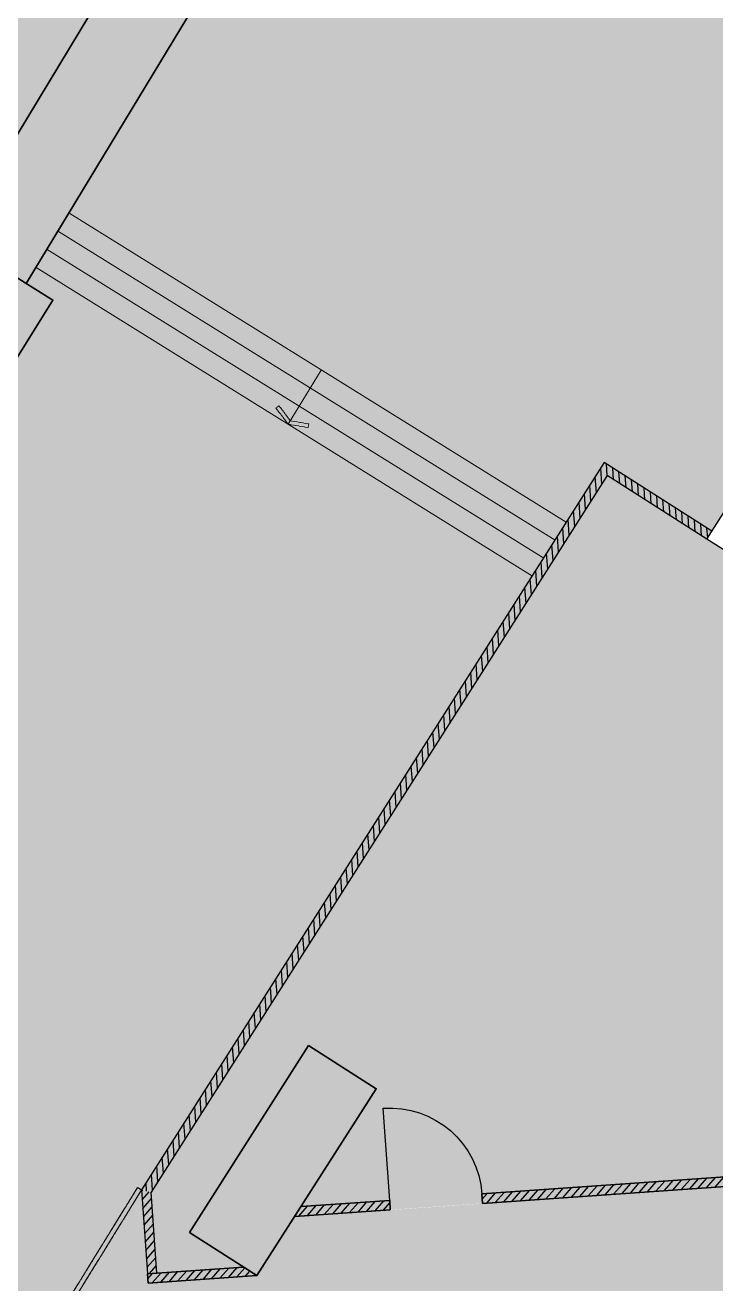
# Model space of a CAD drawing. Header units: millimetres. Extents: x 834311283 to 834708468, y 817882832 to 818197366.
# Drawn here: x 834563510 to 834570828, y 818085873 to 818099219 of the extents above; entities that cross this region are included whole.
import ezdxf

# ---------------------------------------------------------------- set-up
doc = ezdxf.new("R2010")
doc.units = ezdxf.units.MM
doc.header["$LTSCALE"] = 3
doc.linetypes.add('ACAD_ISO04W033', pattern=[10, 8, -1, 0, -1])
doc.linetypes.add('HIDDEN', pattern=[0.375, 0.25, -0.125])
doc.layers.add('BD-CB-SOLID-DH', color=251, linetype='Continuous')
doc.layers.add('UAJ-00XREF', color=7, linetype='Continuous')
for name, color, linetype, lineweight in [('Hatch (LTC&CB)', 252, 'Continuous', 35), ('UAJ-22INWA-bw', 3, 'Continuous', 35), ('UAJ-22INWA-rc', 6, 'Continuous', 35), ('UAJ-23FLOR-h', 251, 'Continuous', 9), ('UAJ-24STAI-a', 9, 'Continuous', 13), ('UAJ-24STAI-x', 9, 'ACAD_ISO04W033', 5), ('UAJ-28STRU', 6, 'Continuous', 35), ('UAJ-32INFR', 7, 'Continuous', 25)]:
    doc.layers.add(name, color=color, linetype=linetype, lineweight=lineweight)

# ---------------------------------------------------------------- blocks, each defined once
blk = doc.blocks.new('D980')
at = {"flags": 128}
blk.add_lwpolyline([(0, 0), (0, 980, -0.414213562373095), (980, 0)], format="xyb", dxfattribs=at)
blk = doc.blocks.new('GBP-LB02_LEV-6.53')
at = {"layer": 'BD-CB-SOLID-DH'}
h = blk.add_hatch(dxfattribs=at)
h.set_pattern_fill('ANSI31', color=256, scale=20, angle=45, style=0)
h.set_pattern_definition([(93.99357569662824, (834613589.6535773, 818127405.0974233), (-63.34581345612976, -4.422433445650597), [])])
h.paths.add_polyline_path([(834570786.1983643, 818093854.6374552), (834570732.4400967, 818093770.3163509), (834569677.5006963, 818094442.8848026), (834564845.150239, 818086843.7329149), (834564743.0973792, 818086869.6070932), (834569646.8396642, 818094581.0267782)])
h = blk.add_hatch(dxfattribs=at)
h.set_pattern_fill('ANSI31', color=256, scale=20, angle=359.9946671853338, style=0)
h.set_pattern_definition([(48.98824288196197, (834617134.4267309, 818128251.5851413), (-47.91550873736223, 41.6695815006554), [])])
h.paths.add_polyline_path([(834571387.2940342, 818086938.0032817), (834571380.3202875, 818087037.7598197), (834568350.1000915, 818086825.9269712), (834568357.0738385, 818086726.1704338)])
h = blk.add_hatch(dxfattribs=at)
h.set_pattern_fill('ANSI31', color=256, scale=20, angle=359.9946671853338, style=0)
h.set_pattern_definition([(48.98824288196197, (834564743.0973793, 818085979.4392536), (-47.91550873736223, 41.6695815006554), [])])
h.paths.add_polyline_path([(834564905.0834758, 818085986.4130006), (834564805.3269379, 818085979.4392536), (834564743.0973792, 818086869.607093), (834564845.1502389, 818086843.7329148)])
h = blk.add_hatch(dxfattribs=at)
h.set_pattern_fill('ANSI31', color=256, scale=20, angle=359.9946671853338, style=0)
h.set_pattern_definition([(48.98824288196197, (834615143.4445082, 818128112.4020435), (-47.91550873736223, 41.6695815006554), [])])
h.paths.add_polyline_path([(834567379.4597046, 818086657.8286062), (834567372.4860489, 818086757.5851506), (834566432.9826628, 818086691.9075215), (834566366.0916158, 818086586.9873359)])
h = blk.add_hatch(dxfattribs=at)
h.set_pattern_fill('ANSI31', color=256, scale=20, angle=359.9946671853338, style=0)
h.set_pattern_definition([(48.98824288196197, (834613589.6535773, 818127405.0974233), (-47.91550873736223, 41.6695815006554), [])])
h.paths.add_polyline_path([(834565966.6011875, 818085960.3771734), (834565824.9034367, 818086050.71547), (834564805.3269379, 818085979.4392532), (834564812.3006849, 818085879.6827158)])
at = {"layer": 'UAJ-23FLOR-h'}
h = blk.add_hatch(dxfattribs=at)
h.set_pattern_fill('EARTH', color=256, scale=180, angle=45)
h.set_pattern_definition([(48.99890852994428, (833819452.4835471, 817786003.3590384), (-112.7268621600291, 1612.510668041472), [1143, -1143]), (48.99890852994428, (833819129.0015101, 817786284.568502), (-112.7268621600291, 1612.510668041472), [1143, -1143]), (48.99890852994428, (833818805.5194733, 817786565.7779655), (-112.7268621600291, 1612.510668041472), [1143, -1143]), (138.9989085299443, (833818791.4286155, 817786767.341799), (-1612.510668041472, -112.7268621600291), [1143, -1143]), (138.9989085299443, (833819072.638079, 817787090.823836), (-1612.510668041472, -112.7268621600291), [1143, -1143]), (138.9989085299443, (833819353.8475426, 817787414.3058729), (-1612.510668041472, -112.7268621600291), [1143, -1143])])
h.paths.add_polyline_path([(834607546.489914, 818192773.8916651), (834673232.9368618, 818197365.8780692), (834691373.7887626, 817937868.569913), (834685588.4607487, 817937127.6430434), (834685105.737498, 817940896.857602), (834650587.6674813, 817936476.1289068), (834651070.3907301, 817932706.9143615), (834551919.0352749, 817920008.601796), (834482026.6875536, 817893354.505612), (834383075.7475835, 817886437.076049), (834441506.4995006, 817949096.3580177), (834458453.7500002, 817967379.2999998), (834478637.6000003, 817989841.6999999), (834483448.3000003, 817995421.2999997), (834489786.8000002, 818002934.0999999), (834500656.3000004, 818016266.1), (834508244.2000003, 818025929.9), (834515683.5000002, 818035708.4999999), (834523692.1500002, 818046595.75), (834532219.3000002, 818058623.75), (834546606.4000003, 818080041.6), (834556456.7000003, 818095618.3000001), (834568418.3000003, 818115665.3), (834578621.5500003, 818133890.65), (834588349.1000003, 818152374.5), (834599172.5000002, 818174435.3000001)])
h.paths.add_polyline_path([(834640304.9205754, 818055632.724982), (834646290.8670971, 818056051.8197085), (834642791.68405, 818105910.8518904), (834636806.9000093, 818105492.4693737), (834634251.8150861, 818142031.4177986), (834610016.1973183, 818140337.1580075), (834609788.3040171, 818143597.0764725), (834587768.8782567, 818140310.2094649), (834567220.9581476, 818104369.6835257), (834565437.03285, 818101393.3793707), (834564610.1881045, 818100023.5882319), (834562784.5789996, 818096938.6312524), (834556654.2675333, 818087090.8253415), (834555720.087261, 818085606.747942), (834554860.1115384, 818084257.5104698), (834550875.6697745, 818078006.2196822), (834545204.9353101, 818069586.3739132), (834542258.3943995, 818065225.6315111), (834541362.7922996, 818063899.7744757), (834537651.0516131, 818058368.7728037), (834531077.6581107, 818048811.4306496), (834524249.2454296, 818039614.411969), (834520784.8111324, 818034888.8899139), (834515055.3396788, 818027075.672479), (834507323.9410119, 818017200.0913588), (834503054.2627076, 818011761.6223992), (834508701.854493, 817930984.42202), (834535271.705267, 817933687.1625333), (834599034.8614085, 817940173.2834697), (834631909.3504056, 817943517.3124893), (834645776.1065576, 817944927.9001964), (834645137.4445837, 817954063.3931775), (834645032.8383249, 817955559.7412419), (834644307.9897524, 817965928.697765), (834644203.3835472, 817967425.0458288), (834643505.5806562, 817977406.6319067), (834643400.9743955, 817978902.9799666), (834642523.6623843, 817991452.5625781), (834642419.056123, 817992948.9106454), (834641155.0647764, 818011283.8032656), (834643398.9266214, 818011440.903013)], flags=16)
h.paths.add_polyline_path([(834450838.26049, 817950881.8800887), (834498826.0982957, 817954236.5978773), (834500064.56546, 817936519.6245999), (834506621.1639228, 817936977.9811146), (834507095.3787206, 817930194.5365381), (834500538.7478187, 817929736.1777552), (834500559.3027261, 817929436.8825322), (834452571.8298296, 817926082.1901612)], flags=16)
at = {"layer": 'UAJ-24STAI-x'}
blk.add_hatch(color=256, dxfattribs=at).paths.add_polyline_path([(834566167.0869235, 818095160.5564892), (834566296.2589244, 818094988.1772735), (834566508.6794881, 818094952.4350832), (834566515.3166462, 818094991.8805916), (834566318.6742858, 818095024.9679184), (834566199.0969402, 818095184.5431278)])
at = {"layer": 'UAJ-22INWA-bw', "lineweight": -3}
for p, q in [((834569646.8396642, 818094581.0267782), (834564743.0973791, 818086869.6070931)), ((834570786.1983643, 818093854.6374552), (834569646.8396642, 818094581.0267782)), ((834569677.5006963, 818094442.8848026), (834564845.1502389, 818086843.7329148)), ((834570732.4402022, 818093770.3162836), (834569677.5006963, 818094442.8848026)), ((834564743.0973791, 818086869.6070931), (834564805.3269378, 818085979.4392537)), ((834564905.0834757, 818085986.4130007), (834564845.1502389, 818086843.7329148))]:
    blk.add_line(p, q, dxfattribs=at)
at = {"layer": 'UAJ-22INWA-rc', "lineweight": -3}
for p, q in [((834570732.4402024, 818093770.3162836), (834573675.9250231, 818098387.2413024)), ((834573788.8959596, 818091821.696783), (834570732.4402024, 818093770.3162836))]:
    blk.add_line(p, q, dxfattribs=at)
at = {"layer": 'UAJ-22INWA-rc'}
for p, q in [((834568350.1001828, 818086825.9269782), (834571380.3202875, 818087037.7598199)), ((834568357.0738386, 818086726.1704338), (834571716.49063, 818086961.0163465)), ((834568350.1001828, 818086825.9269782), (834568357.0738386, 818086726.170434)), ((834566432.9826629, 818086691.9075216), (834567372.4860489, 818086757.5851506)), ((834567372.4860489, 818086757.5851506), (834567379.4597048, 818086657.8286064)), ((834566366.0916158, 818086586.9873358), (834567379.4597048, 818086657.8286062)), ((834565824.9034368, 818086050.7154701), (834564805.3269378, 818085979.4392537)), ((834564805.3269378, 818085979.4392537), (834564812.3006849, 818085879.6827158)), ((834564812.3006849, 818085879.6827158), (834565966.6011875, 818085960.3771734))]:
    blk.add_line(p, q, dxfattribs=at)
at = {"layer": 'UAJ-24STAI-a'}
for p, q in [((834569244.3481784, 818093948.0769416), (834563982.2178386, 818097223.7811909)), ((834569125.4412704, 818093757.0634676), (834563863.3109306, 818097032.7677169)), ((834569006.5343623, 818093566.0499936), (834563744.4040226, 818096841.7542429)), ((834568887.6274543, 818093375.0365196), (834563625.4971145, 818096650.7407689)), ((834566645.5195793, 818095561.42366), (834566296.2589242, 818094988.1772735))]:
    blk.add_line(p, q, dxfattribs=at)
at = {"layer": 'UAJ-24STAI-x'}
blk.add_lwpolyline([(834566167.0869235, 818095160.5564892), (834566296.2589244, 818094988.1772735), (834566508.6794881, 818094952.4350832), (834566515.3166462, 818094991.8805916), (834566318.6742858, 818095024.9679184), (834566199.0969402, 818095184.5431278)], close=True, dxfattribs=at)
at = {"layer": 'UAJ-32INFR', "linetype": 'HIDDEN', "lineweight": -2}
for p, q in [((834564700.5276695, 818086895.8334125), (834560468.9037299, 818080027.1989136)), ((834564743.0973791, 818086869.6070931), (834560512.2025113, 818080002.1559999)), ((834564700.5276695, 818086895.8334125), (834564743.0973791, 818086869.6070931))]:
    blk.add_line(p, q, dxfattribs=at)
at = {"layer": 'UAJ-32INFR', "rotation": 3.998856175386646}
blk.add_blockref('D980', (834567372.4860457, 818086757.5851963), dxfattribs=at)
blk = doc.blocks.new('GBP-STR-B02-L1')
at = {"layer": 'UAJ-28STRU'}
blk.add_lwpolyline([(834536346.9123086, 818056474.2486731), (834532381.7627512, 818050705.5756035), (834515005.9458978, 818027008.309711), (834503078.3538737, 818011764.7615548), (834508701.8383025, 817930984.4203726), (834645776.0931497, 817944927.8988328), (834641138.4085146, 818011268.0400772), (834643382.3379276, 818011424.9079556), (834640293.1688476, 818055614.1581535), (834646278.5593677, 818056032.5830703), (834642791.68405, 818105910.8518907), (834636806.2923182, 818105492.4268895), (834634251.9347011, 818142031.426169), (834610016.1934155, 818140337.1619899), (834609788.3001149, 818143597.0804552), (834587768.8755269, 818140310.2138), (834579233.5850073, 818125278.3119627), (834567220.9581476, 818104369.6835256), (834566711.8423668, 818103505.2904639), (834561578.9977876, 818095001.970998), (834556162.9402395, 818086301.5508664), (834550875.6697747, 818078006.2196821), (834550324.853193, 818077166.9145561), (834536346.1451399, 818056473.2970213)], dxfattribs=at)
at = {"layer": 'UAJ-28STRU', "ltscale": 25}
blk.add_lwpolyline([(834565380.6957211, 818099558.4880008), (834563522.1317723, 818096479.5007529)], dxfattribs=at)
at = {"layer": 'UAJ-28STRU', "ltscale": 2, "elevation": -2.182000325236396e-09, "flags": 128}
blk.add_lwpolyline([(834560420.8594894, 818090870.8398901), (834557673.0060829, 818086456.655206), (834556654.2675334, 818087090.8253415), (834562784.5789998, 818096938.6312525), (834563803.3175565, 818096304.4611158), (834561055.4641501, 818091890.2764318)], dxfattribs=at)
at = {"layer": 'UAJ-28STRU', "ltscale": 2, "flags": 128}
blk.add_lwpolyline([(834565249.8717824, 818086417.3224199), (834566513.1910009, 818088398.8684231), (834567229.9204061, 818087941.9231744), (834565966.6011875, 818085960.3771735)], close=True, dxfattribs=at)

msp = doc.modelspace()

# ---------------------------------------------------------------- hatches: boundary and pattern name
at = {"layer": 'Hatch (LTC&CB)'}
h = msp.add_hatch(color=256, dxfattribs=at)
h.dxf.hatch_style = 1
h.paths.add_polyline_path([(834580720.5505173, 818108358.215915), (834581346.3054581, 818099412.8326279), (834587355.6501268, 818099832.9228729), (834586513.5655628, 818111878.5902817), (834593090.0722554, 818112338.3385379), (834592853.4270719, 818115723.448801), (834592754.139494, 818115716.5078379), (834592645.6418183, 818117261.7809111), (834585910.0687612, 818116793.6042888), (834584138.0198191, 818113718.586615)], flags=16)
edge = h.paths.add_edge_path()
edge.add_line((834595699.6596316, 818117742.4536539), (834595837.5423474, 818118350.9485564))
edge.add_line((834595837.5423474, 818118350.9485564), (834597125.3930976, 818117853.402819))
edge.add_line((834597125.3930976, 818117853.402819), (834597253.2191873, 818116025.0135952))
edge.add_line((834597253.2191873, 818116025.0135952), (834598450.2976843, 818116108.6985625))
edge.add_line((834598450.2976843, 818116108.6985625), (834598029.2806151, 818122128.5962024))
edge.add_line((834598029.2806151, 818122128.5962024), (834596912.0544093, 818122050.4595428))
edge.add_line((834596912.0544093, 818122050.4595428), (834593854.8662881, 818121836.772436))
edge.add_line((834593854.8662881, 818121836.772436), (834593804.6593692, 818122555.0129871))
edge.add_line((834593804.6593692, 818122555.0129871), (834589038.1862555, 818122221.8040444))
edge.add_line((834589038.1862555, 818122221.8040444), (834591205.1325626, 818125982.072159))
edge.add_line((834591205.1325626, 818125982.072159), (834595664.2354412, 818133719.9059334))
edge.add_line((834595664.2354412, 818133719.9059334), (834598083.0012625, 818133879.1666163))
edge.add_line((834598083.0012625, 818133879.1666163), (834598030.0179212, 818134637.1226349))
edge.add_line((834598030.0179212, 818134637.1226349), (834606931.1862963, 818135359.6309593))
edge.add_line((834606931.1862963, 818135359.6309593), (834606697.566341, 818138701.4668185))
edge.add_arc((834607246.2272997, 818138739.822427), 550.0000002308886, 94.01917552996838, 183.9989085145046, ccw=False)
edge.add_line((834607207.6776178, 818139288.4697839), (834610075.4480458, 818139489.6011008))
edge.add_line((834610075.4480458, 818139489.6011008), (834609788.304017, 818143597.0764726))
edge.add_line((834609788.304017, 818143597.0764726), (834587769.571831, 818140310.3131735))
edge.add_line((834587769.571831, 818140310.3131735), (834584805.5374105, 818135090.8392593))
edge.add_line((834584805.5374105, 818135090.8392593), (834579233.5889099, 818125278.3079808))
edge.add_line((834579233.5889099, 818125278.3079808), (834575703.7422601, 818119134.41848))
edge.add_line((834575703.7422601, 818119134.41848), (834571220.6656611, 818111331.3846017))
edge.add_line((834571220.6656611, 818111331.3846017), (834567220.9620502, 818104369.6795435))
edge.add_line((834567220.9620502, 818104369.6795435), (834565437.0367523, 818101393.3753885))
edge.add_line((834565437.0367523, 818101393.3753885), (834564610.192007, 818100023.5842496))
edge.add_line((834564610.192007, 818100023.5842496), (834561579.0016899, 818095001.9670159))
edge.add_line((834561579.0016899, 818095001.9670159), (834556654.2716097, 818087090.821251))
edge.add_line((834556654.2716097, 818087090.821251), (834555720.0911633, 818085606.7439599))
edge.add_line((834555720.0911633, 818085606.7439599), (834554860.1155381, 818084257.5064257))
edge.add_line((834554860.1155381, 818084257.5064257), (834553942.1014596, 818082817.2111235))
edge.add_line((834553942.1014596, 818082817.2111235), (834559777.5423065, 818078809.6794236))
edge.add_line((834559777.5423065, 818078809.6794236), (834564743.0973791, 818086869.6070931))
edge.add_line((834564743.0973791, 818086869.6070931), (834564750.6052372, 818086762.210322))
edge.add_line((834564750.6052372, 818086762.210322), (834564812.3006849, 818085879.6827158))
edge.add_line((834564812.3006849, 818085879.6827158), (834565966.6079293, 818085960.3776448))
edge.add_line((834565966.6079293, 818085960.3776448), (834566366.0916157, 818086586.9873358))
edge.add_line((834566366.0916157, 818086586.9873358), (834571387.2940344, 818086938.0032821))
edge.add_line((834571387.2940344, 818086938.0032821), (834571226.2004777, 818089242.3793073))
edge.add_line((834571226.2004777, 818089242.3793073), (834572187.3071525, 818089309.5671521))
edge.add_line((834572187.3071525, 818089309.5671521), (834573788.8959597, 818091821.6967831))
edge.add_line((834573788.8959597, 818091821.6967831), (834570732.4402024, 818093770.3162836))
edge.add_line((834570732.4402024, 818093770.3162836), (834572926.8551253, 818097212.3075886))
edge.add_line((834572926.8551253, 818097212.3075886), (834574442.9235829, 818096604.2664346))
edge.add_line((834574442.9235829, 818096604.2664346), (834575330.8453596, 818097960.2247905))
edge.add_line((834575330.8453596, 818097960.2247905), (834574342.1162754, 818096455.8844832))
edge.add_line((834574342.1162754, 818096455.8844832), (834576100.0371819, 818095809.5109164))
edge.add_line((834576100.0371819, 818095809.5109164), (834574490.1517923, 818093283.9599861))
edge.add_line((834574490.1517923, 818093283.9599861), (834576180.6050237, 818092206.2246094))
edge.add_line((834576180.6050237, 818092206.2246094), (834573977.2236624, 818088750.1692343))
edge.add_line((834573977.2236624, 818088750.1692343), (834574090.6963835, 818087126.9893564))
edge.add_line((834574090.6963835, 818087126.9893564), (834590120.2932334, 818088247.6092162))
edge.add_line((834590120.2932334, 818088247.6092162), (834589860.5287758, 818091963.48007))
edge.add_line((834589860.5287758, 818091963.48007), (834589760.7425408, 818091956.5042471))
edge.add_line((834589760.7425408, 818091956.5042471), (834588467.1130158, 818110461.3341186))
edge.add_line((834588467.1130158, 818110461.3341186), (834603530.881107, 818111514.4218019))
edge.add_line((834603530.881107, 818111514.4218019), (834603422.7837118, 818113060.6743189))
edge.add_line((834603422.7837118, 818113060.6743189), (834594636.5589463, 818112446.449818))
edge.add_line((834594636.5589463, 818112446.449818), (834594225.925149, 818118317.8403535))
edge.add_line((834594225.925149, 818118317.8403535), (834595699.6596316, 818117742.4536539))
h = msp.add_hatch(color=256, dxfattribs=at)
h.dxf.hatch_style = 1
edge = h.paths.add_edge_path()
edge.add_line((834603046.7342024, 818120570.3998559), (834603570.3989224, 818113071.6161147))
edge.add_line((834603570.3989224, 818113071.6161147), (834603520.5354689, 818113068.1339855))
edge.add_line((834603520.5354689, 818113068.1339855), (834605030.516391, 818091445.7942588))
edge.add_line((834605030.516391, 818091445.7942588), (834596062.0838633, 818090819.489886))
edge.add_line((834596062.0838633, 818090819.489886), (834594349.4260094, 818091047.9047761))
edge.add_line((834594349.4260094, 818091047.9047761), (834594263.8925917, 818092272.7277328))
edge.add_line((834594263.8925917, 818092272.7277328), (834589856.9444636, 818091964.9760431))
edge.add_line((834589856.9444636, 818091964.9760431), (834590117.7413924, 818088245.1875268))
edge.add_line((834590117.7413924, 818088245.1875268), (834566363.5397747, 818086584.5656464))
edge.add_line((834566363.5397747, 818086584.5656464), (834565962.5765126, 818085963.6377326))
edge.add_line((834565962.5765126, 818085963.6377326), (834564808.266138, 818085883.0326952))
edge.add_line((834564808.266138, 818085883.0326952), (834564739.1361034, 818086872.9621922))
edge.add_line((834564739.1361034, 818086872.9621922), (834559772.9844744, 818078813.4020791))
edge.add_line((834559772.9844744, 818078813.4020791), (834559652.8866382, 818078627.3454379))
edge.add_line((834559652.8866382, 818078627.3454379), (834555591.6924698, 818072335.7071383))
edge.add_line((834555591.6924698, 818072335.7071383), (834556600.5690768, 818057888.7779672))
edge.add_line((834556600.5690768, 818057888.7779672), (834583392.4716997, 818059759.7446966))
edge.add_line((834583392.4716997, 818059759.7446966), (834583740.6725191, 818054773.5724065))
edge.add_line((834583740.6725191, 818054773.5724065), (834585729.8683645, 818054912.4844978))
edge.add_line((834585729.8683645, 818054912.4844978), (834585918.6277006, 818052209.5961987))
edge.add_line((834585918.6277006, 818052209.5961987), (834593655.2105064, 818052750.4426683))
edge.add_line((834593655.2105064, 818052750.4426683), (834593524.6457539, 818054626.4053789))
edge.add_line((834593524.6457539, 818054626.4053789), (834595685.2663698, 818054828.1922395))
edge.add_line((834595685.2663698, 818054828.1922395), (834595642.1075437, 818055445.5608972))
edge.add_line((834595642.1075437, 818055445.5608972), (834603574.1679742, 818055999.5646086))
edge.add_line((834603574.1679742, 818055999.5646086), (834603593.1649302, 818055727.8210908))
edge.add_line((834603593.1649302, 818055727.8210908), (834609149.8283305, 818056113.051147))
edge.add_line((834609149.8283305, 818056113.051147), (834609961.6811628, 818044499.60886))
edge.add_line((834609961.6811628, 818044499.60886), (834607597.4890233, 818044334.3336987))
edge.add_line((834607597.4890233, 818044334.3336987), (834607738.3492788, 818042319.2509434))
edge.add_line((834607738.3492788, 818042319.2509434), (834607188.834614, 818042280.8352567))
edge.add_line((834607188.834614, 818042280.8352567), (834607246.7172831, 818041452.8564284))
edge.add_line((834607246.7172831, 818041452.8564284), (834606778.7108061, 818041420.1393167))
edge.add_line((834606778.7108061, 818041420.1393167), (834606918.1857468, 818039425.0085586))
edge.add_line((834606918.1857468, 818039425.0085586), (834607935.7024335, 818039496.1407784))
edge.add_line((834607935.7024335, 818039496.1407784), (834609050.7921628, 818023533.0402577))
edge.add_line((834609050.7921628, 818023533.0402577), (834608232.7771541, 818023475.4448087))
edge.add_line((834608232.7771541, 818023475.4448087), (834608346.920346, 818021882.1726148))
edge.add_line((834608346.920346, 818021882.1726148), (834608686.0553432, 818021905.8823687))
edge.add_line((834608686.0553432, 818021905.8823687), (834608836.925667, 818019761.0984212))
edge.add_line((834608836.925667, 818019761.0984212), (834612672.5750585, 818020029.664939))
edge.add_line((834612672.5750585, 818020029.664939), (834619051.0304571, 818014483.9166096))
edge.add_line((834619051.0304571, 818014483.9166096), (834622899.4886339, 817959374.6959864))
edge.add_line((834622899.4886339, 817959374.6959864), (834621609.7951981, 817959284.6324236))
edge.add_line((834621609.7951981, 817959284.6324236), (834622040.2466698, 817953164.0415437))
edge.add_line((834622040.2466698, 817953164.0415437), (834631457.4781685, 817953821.660446))
edge.add_line((834631457.4781685, 817953821.660446), (834632946.4646888, 817954031.6782951))
edge.add_line((834632946.4646888, 817954031.6782951), (834645066.5842453, 817954878.0665642))
edge.add_line((834645066.5842453, 817954878.0665642), (834643180.4101955, 817981887.8319732))
edge.add_line((834643180.4101955, 817981887.8319732), (834641145.567558, 818011281.2757677))
edge.add_line((834641145.567558, 818011281.2757677), (834643372.7961631, 818011422.4386537))
edge.add_line((834643372.7961631, 818011422.4386537), (834640286.8978385, 818055611.9173809))
edge.add_line((834640286.8978385, 818055611.9173809), (834646272.3208872, 818056029.8993868))
edge.add_line((834646272.3208872, 818056029.8993868), (834642796.6088399, 818105927.0671552))
edge.add_line((834642796.6088399, 818105927.0671552), (834636811.2279959, 818105508.478868))
edge.add_line((834636811.2279959, 818105508.478868), (834634252.0600387, 818142029.6323127))
edge.add_line((834634252.0600387, 818142029.6323127), (834610016.1934155, 818140337.1619899))
edge.add_line((834610016.1934155, 818140337.1619899), (834610078.8906857, 818139439.3485059))
edge.add_line((834610078.8906857, 818139439.3485059), (834607208.6302934, 818139236.1710621))
edge.add_arc((834607243.6754587, 818138737.4007378), 500.0000000625392, 94.01917552314502, 183.9989085289978)
edge.add_line((834606744.8927691, 818138702.5320026), (834607638.0731224, 818125925.9599345))
edge.add_line((834607638.0731224, 818125925.9599345), (834604073.3528776, 818125679.5218723))
edge.add_line((834604073.3528776, 818125679.5218723), (834604423.425785, 818120666.5387033))
edge.add_line((834604423.425785, 818120666.5387033), (834603046.7342024, 818120570.3998559))

# ---------------------------------------------------------------- block references
at = {"layer": 'UAJ-00XREF'}
for name in ['GBP-LB02_LEV-6.53', 'GBP-STR-B02-L1']:
    msp.add_blockref(name, (0, 0), dxfattribs=at)

doc.saveas('drawing.dxf')
